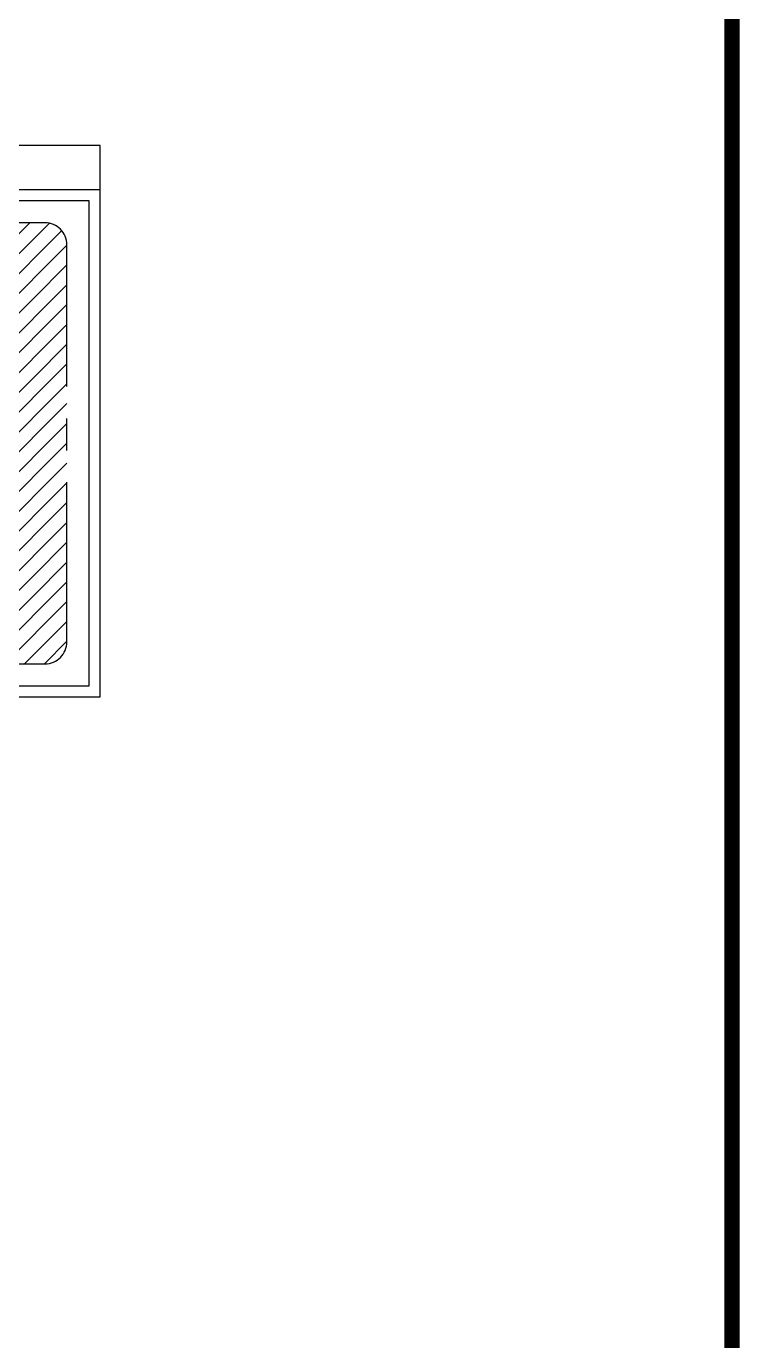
# Model space of a CAD drawing. Header units: millimetres. Extents: x 506 to 944, y -43 to 42.
# Drawn here: x 932.35 to 943.54, y -13.68 to 6.92 of the extents above; entities that cross this region are included whole.
import ezdxf

# ---------------------------------------------------------------- set-up
doc = ezdxf.new("R2010")
doc.units = ezdxf.units.MM
doc.linetypes.add('CENTER', pattern=[2, 1.25, -0.25, 0.25, -0.25])
for name, color, linetype in [('com', 1, 'Continuous'), ('DIM', 3, 'Continuous'), ('DWG', 7, 'Continuous'), ('SPEC', 2, 'Continuous')]:
    doc.layers.add(name, color=color, linetype=linetype)

# ---------------------------------------------------------------- blocks, each defined once
blk = doc.blocks.new('A')
at = {"layer": 'SPEC', "const_width": 0.7000000000000001}
blk.add_lwpolyline([(0, 0), (0, 202.9292557627557), (286.998, 202.931255762756), (287, 0), (0, 0)], dxfattribs=at)

msp = doc.modelspace()

# ---------------------------------------------------------------- hatches: boundary and pattern name
at = {"layer": 'DIM'}
h = msp.add_hatch(dxfattribs=at)
h.set_pattern_fill('ANSI31', color=4, scale=0.06912062405595161, style=0)
h.set_pattern_definition([(45, (732.9637473972089, 1.163819329656292), (-0.1551802268176448, 0.1551802268176448), [])])
edge = h.paths.add_edge_path()
edge.add_line((916.0564850867504, -3.069380722414621), (932.6454348601787, -3.069380722414621))
edge.add_arc((932.6454348587787, -2.723777600734792), 0.3456031216798294, 270.0000002321077, 359.9999997678875)
edge.add_line((932.9910379804585, -2.723777602134874), (932.9910379804585, 3.497078562900811))
edge.add_arc((932.6454348587787, 3.497078561500729), 0.345603121679801, 2.321124280991657e-07, 89.99999976789229)
edge.add_line((932.6454348601787, 3.842681683180558), (916.0564850867504, 3.842681683180558))
edge.add_arc((916.0564850881505, 3.497078561500729), 0.3456031216798294, 90.00000023210771, 179.9999997678876)
edge.add_line((915.7108819664707, 3.497078562900811), (915.7108819664707, -2.723777602134874))
edge.add_arc((916.0564850881505, -2.723777600734792), 0.345603121679801, 180.0000002321124, 269.9999997678923)
edge = h.paths.add_edge_path(flags=16)
edge.add_arc((927.5874937247391, 0.4409490496521334), 0.3981347945631064, 90.00000000003268, 127.12062100883949, ccw=False)
edge.add_line((927.5874937247389, 0.8390838442152138), (928.536675786134, 0.8390838442152138))
edge.add_arc((928.5366757861342, 0.44094904965334), 0.3981347945618738, 47.879378991096075, 90.00000000003268, ccw=False)
edge.add_line((928.8037022511451, 0.7362593637715467), (928.4271166091596, 0.3911822003327288))
edge.add_line((928.4271166091596, 0.3911822003327288), (927.6837222801452, 0.3911822003327288))
edge.add_line((927.6837222801452, 0.3911822003327288), (927.3472213658127, 0.758408508761085))
edge = h.paths.add_edge_path(flags=16)
edge.add_line((928.4775496032565, 0.3361442451402628), (928.387722816331, -0.6905806276068209))
edge.add_line((928.387722816331, -0.6905806276068209), (928.5908261012194, -0.9122289690003895))
edge.add_line((928.5908261012194, -0.9122289690003895), (928.8377382536204, -0.685975666511395))
edge.add_line((928.8377382536204, -0.685975666511395), (928.933295557603, 0.4062493159191747))
edge.add_arc((928.5366757861339, 0.4409490496530946), 0.3981347945625937, 354.9999999999811, 397.1206210088275)
edge.add_line((928.8541352452424, 0.6812214085791206), (928.4775496032565, 0.3361442451402628))
edge = h.paths.add_edge_path(flags=16)
edge.add_arc((928.2906728010107, -2.370877936943478), 0.3981347945620969, 317.8793789911492, 355.0000000000474, ccw=False)
edge.add_line((928.5859831151294, -2.637904401954241), (928.2494822007972, -2.270678093525875))
edge.add_line((928.2494822007972, -2.270678093525875), (928.3393089877223, -1.243953220778851))
edge.add_line((928.3393089877223, -1.243953220778851), (928.5862211401239, -1.017699918289797))
edge.add_line((928.5862211401239, -1.017699918289797), (928.7893244250117, -1.239348259683336))
edge.add_line((928.7893244250117, -1.239348259683336), (928.6872925724794, -2.405577670676895))
edge = h.paths.add_edge_path(flags=16)
edge.add_arc((921.6939371131647, 2.580923570425523), 0.6635579909368094, 47.879378991103295, 90.00000000000978, ccw=False)
edge.add_line((922.1389812215164, 3.073107427289577), (921.5113384848734, 2.497978821558056))
edge.add_line((921.5113384848734, 2.497978821558056), (920.2723479365164, 2.497978821558056))
edge.add_line((920.2723479365164, 2.497978821558056), (919.711513079296, 3.110022668938735))
edge.add_arc((920.1119670108393, 2.580923570425987), 0.6635579909363681, 89.99999999998039, 127.12062100890569, ccw=False)
edge.add_line((920.1119670108395, 3.244481561362332), (921.6939371131646, 3.244481561362332))
h.paths.add_polyline_path([(921.3539522381719, 0.6109857848306142), (921.6924577129854, 0.2415718825080022), (921.2809374589837, -0.1355169549737409), (920.0419469106264, -0.1355169549737409), (919.7034414358127, 0.2338969473489492), (920.114961689815, 0.6109857848306142)], flags=16)
edge = h.paths.add_edge_path(flags=16)
edge.add_line((919.884560663925, -2.022509991701183), (919.256917927282, -2.597638597432645))
edge.add_arc((919.7019620356341, -2.105454740567531), 0.663557990937918, 227.8793789911356, 269.9999999999706)
edge.add_line((919.7019620356338, -2.769012731505459), (921.2839321379588, -2.769012731505459))
edge.add_arc((921.2839321379588, -2.1054547405684), 0.663557990937059, 270, 307.1206210088862)
edge.add_line((921.6843860695024, -2.634553839081823), (921.1235512122819, -2.022509991701183))
edge.add_line((921.1235512122819, -2.022509991701183), (919.884560663925, -2.022509991701183))
edge = h.paths.add_edge_path(flags=16)
edge.add_line((919.20019125649, -0.2272468802944418), (919.0409290831861, -2.047621851012002))
edge.add_arc((919.701962035634, -2.105454740568869), 0.6635579909370434, 174.9999999999476, 217.120621008829)
edge.add_line((919.1728629371202, -2.505908672111895), (919.8005056737632, -1.930780066380453))
edge.add_line((919.8005056737632, -1.930780066380453), (919.9502169853055, -0.2195719451353986))
edge.add_line((919.9502169853055, -0.2195719451353986), (919.6117115104922, 0.1498419571872525))
edge.add_line((919.6117115104922, 0.1498419571872525), (919.20019125649, -0.2272468802944418))
edge = h.paths.add_edge_path(flags=0)
edge.add_arc((917.2390182290442, -2.164483639234875), 0.4811526326009248, 221.2173545533336, 244.6922528720801)
edge.add_arc((917.2082999652278, -2.229445893113993), 0.4092937002337594, 244.6922528720574, 295.3077471279402)
edge.add_arc((917.1775817014094, -2.164483639232345), 0.4811526326040841, 295.3077471279972, 318.7826454466057)
edge.add_arc((917.1296523830484, -2.122499042527754), 0.5448701805716119, 318.7826454465407, 340.0572924778429)
edge.add_arc((917.0545136617857, -2.095235841392541), 0.6248020863986289, 340.057292478155, 355.0413477809053)
edge.add_arc((914.509734452156, -2.989265106494482), 3.276746352520347, 14.85412625096747, 34.45547626693372)
edge.add_arc((919.9181927731009, -3.011944761053919), 3.293468000767156, 145.2651567523465, 164.8195887367186)
edge.add_arc((917.3620862686487, -2.095235841269274), 0.6248020864209528, 184.984242263769, 199.9427075331721)
edge.add_arc((917.2869475474088, -2.122499042526176), 0.5448701805738929, 199.9427075222976, 221.2173545534785)
edge = h.paths.add_edge_path(flags=0)
edge.add_arc((917.2082443593247, -2.174134523119246), 0.399300131025814, 152.9137770803244, 355.9132179191973)
edge.add_arc((917.2543684213363, -3.747691932140799), 1.584724673656881, 77.16042233780425, 89.38854474530895)
edge.add_arc((917.225255440639, -1.677509792046588), 0.4877241522613288, 220.2008866006637, 275.4148442038295, ccw=False)
edge = h.paths.add_edge_path(flags=16)
edge.add_arc((917.2390182290433, -2.164483639236529), 0.535181304081427, 221.2173545532824, 244.6922528721015)
edge.add_arc((917.2082999652279, -2.229445893114592), 0.4633223717156625, 244.6922528720262, 295.3077471279738)
edge.add_arc((917.1775817014124, -2.164483639235886), 0.535181304082078, 295.30774712788, 318.7826454466899)
edge.add_arc((917.129652383046, -2.122499042525937), 0.5988988520571761, 318.7826454465732, 340.0572924777596)
edge.add_arc((917.0545136617781, -2.095235841380375), 0.6788307578926569, 340.0572924773862, 355.8439193156289)
edge.add_arc((914.5125434369127, -2.987828139795937), 3.327668585998861, 14.68171207019421, 35.77976953204681)
edge.add_arc((919.9159604503596, -3.012620145999123), 3.345568846778224, 143.9172255522542, 164.95746972)
edge.add_arc((917.3620862686726, -2.095235841399474), 0.6788307578812244, 184.1468954076742, 199.9427075212489)
edge.add_arc((917.2869475474063, -2.122499042527813), 0.5988988520532236, 199.9427075221867, 221.2173545535212)
edge = h.paths.add_edge_path(flags=0)
edge.add_line((916.9991319121935, 1.332521091881471), (916.9991319121905, 0.4254813734199274))
edge.add_arc((917.1180698328976, 0.1565945188115861), 0.2940176347828564, 113.8614577413261, 426.4498598930141)
edge.add_line((917.2355450035948, 0.4261236523630503), (917.2355450035917, 1.332521091881471))
edge.add_line((917.2355450035917, 1.332521091881471), (916.9991319121935, 1.332521091881471))
edge = h.paths.add_edge_path(flags=0)
edge.add_line((917.345261692141, 1.485499733338784), (917.3431225006976, 1.500367949776819))
edge.add_line((917.3431225006976, 1.500367949776819), (917.3395679032197, 1.515068539146417))
edge.add_line((917.3395679032197, 1.515068539146417), (917.3346144151602, 1.529517053650433))
edge.add_line((917.3346144151602, 1.529517053650433), (917.3282859161965, 1.543628620367229))
edge.add_line((917.3282859161965, 1.543628620367229), (917.3206141909701, 1.557318268012084))
edge.add_line((917.3206141909701, 1.557318268012084), (917.3116393876493, 1.570501507746571))
edge.add_line((917.3116393876493, 1.570501507746571), (917.3014103118392, 1.583095108321922))
edge.add_line((917.3014103118392, 1.583095108321922), (917.2899845127895, 1.595017985970719))
edge.add_line((917.2899845127895, 1.595017985970719), (917.2774281556501, 1.60619213076454))
edge.add_line((917.2774281556501, 1.60619213076454), (917.2638157000224, 1.616543505982037))
edge.add_line((917.2638157000224, 1.616543505982037), (917.2492294189547, 1.626002877465289))
edge.add_line((917.2492294189547, 1.626002877465289), (917.2337587961364, 1.634506549246893))
edge.add_line((917.2337587961364, 1.634506549246893), (917.2174998358312, 1.641996996842172))
edge.add_line((917.2174998358312, 1.641996996842172), (917.2005543136628, 1.648423399512519))
edge.add_line((917.2005543136628, 1.648423399512519), (917.1830289892563, 1.653742078202798))
edge.add_line((917.1830289892563, 1.653742078202798), (917.1650347953577, 1.657916847944749))
edge.add_line((917.1650347953577, 1.657916847944749), (917.1466860130905, 1.6609192934794))
edge.add_line((917.1466860130905, 1.6609192934794), (917.1280994393427, 1.662728975728156))
edge.add_line((917.1280994393427, 1.662728975728156), (917.1093935499076, 1.663333575082625))
edge.add_line((917.1093935499076, 1.663333575082625), (917.0906876604722, 1.662728975728156))
edge.add_line((917.0906876604722, 1.662728975728156), (917.0721010867247, 1.6609192934794))
edge.add_line((917.0721010867247, 1.6609192934794), (917.0537523044577, 1.657916847944749))
edge.add_line((917.0537523044577, 1.657916847944749), (917.0357581105591, 1.653742078202759))
edge.add_line((917.0357581105591, 1.653742078202759), (917.0182327861526, 1.648423399512519))
edge.add_line((917.0182327861526, 1.648423399512519), (917.0012872639837, 1.641996996842114))
edge.add_line((917.0012872639837, 1.641996996842114), (916.9850283036786, 1.634506549246864))
edge.add_line((916.9850283036786, 1.634506549246864), (916.9695576808596, 1.626002877464758))
edge.add_line((916.9695576808596, 1.626002877464758), (916.9549713997935, 1.616543505982557))
edge.add_line((916.9549713997935, 1.616543505982557), (916.941358944165, 1.606192130764579))
edge.add_line((916.941358944165, 1.606192130764579), (916.9288025870259, 1.595017985970649))
edge.add_line((916.9288025870259, 1.595017985970649), (916.9173767879757, 1.583095108321539))
edge.add_line((916.9173767879757, 1.583095108321539), (916.9071477121661, 1.570501507746886))
edge.add_line((916.9071477121661, 1.570501507746886), (916.8981729088445, 1.557318268010984))
edge.add_line((916.8981729088445, 1.557318268010984), (916.8905011836192, 1.543628620368201))
edge.add_line((916.8905011836192, 1.543628620368201), (916.8841726846551, 1.529517053650462))
edge.add_line((916.8841726846551, 1.529517053650462), (916.8792191965953, 1.515068539146319))
edge.add_line((916.8792191965953, 1.515068539146319), (916.8756645991175, 1.500367949776819))
edge.add_line((916.8756645991175, 1.500367949776819), (916.8735254076742, 1.485499733338715))
edge.add_line((916.8735254076742, 1.485499733338715), (916.8727994661557, 1.470300400391729))
edge.add_line((916.8727994661557, 1.470300400391729), (916.8727994661529, 0.4561764422502783))
edge.add_arc((917.1203685372468, 0.1335219365848003), 0.4066895314469685, 127.4986097012357, 416.3051348892589)
edge.add_line((917.3459876336593, 0.4718891902050313), (917.3459876336597, 1.470300400391827))
edge.add_line((917.3459876336597, 1.470300400391827), (917.345261692141, 1.485499733338784))
h.paths.add_polyline_path([(917.4716393798494, 3.243517919517982), (917.0577855565599, 2.79007902141162), (917.0577855565599, 2.282160938146796), (916.9366263070183, 2.282160938146796), (916.9366263070183, 2.790006719905268), (916.5227544083522, 3.243517919517982)], flags=16)
h.paths.add_polyline_path([(916.6218978491602, 3.186092447968529), (916.9366263070183, 2.838087221737069), (916.9366263070183, 3.186092447968529)], flags=0)
edge = h.paths.add_edge_path(flags=16)
edge.add_line((917.1995864751935, 1.711178981610731), (917.1775293503453, 1.716571582698725))
edge.add_line((917.1775293503453, 1.716571582698725), (917.1550521456297, 1.720447365704872))
edge.add_line((917.1550521456297, 1.720447365704872), (917.1322934404888, 1.722782435138051))
edge.add_line((917.1322934404888, 1.722782435138051), (917.1093935499076, 1.723562394518749))
edge.add_line((917.1093935499076, 1.723562394518749), (917.0864936593263, 1.722782435138051))
edge.add_line((917.0864936593263, 1.722782435138051), (917.0637349541853, 1.720447365704872))
edge.add_line((917.0637349541853, 1.720447365704872), (917.0412577494701, 1.716571582698725))
edge.add_line((917.0412577494701, 1.716571582698725), (917.0192006246218, 1.711178981610731))
edge.add_line((917.0192006246218, 1.711178981610731), (916.9976995691502, 1.704302809619785))
edge.add_line((916.9976995691502, 1.704302809619785), (916.9768871442121, 1.695985460612793))
edge.add_line((916.9768871442121, 1.695985460612793), (916.9568916653276, 1.68627821381214))
edge.add_line((916.9568916653276, 1.68627821381214), (916.937836411274, 1.675240917622401))
edge.add_line((916.937836411274, 1.675240917622401), (916.9198388640285, 1.662941620644789))
edge.add_line((916.9198388640285, 1.662941620644789), (916.9030099844546, 1.649456152135164))
edge.add_line((916.9030099844546, 1.649456152135164), (916.8874535281915, 1.634867654491239))
edge.add_line((916.8874535281915, 1.634867654491239), (916.8732654059644, 1.619266070652134))
edge.add_line((916.8732654059644, 1.619266070652134), (916.8605330922658, 1.602747589570292))
edge.add_line((916.8605330922658, 1.602747589570292), (916.8493350860424, 1.585414053174535))
edge.add_line((916.8493350860424, 1.585414053174535), (916.8397404267276, 1.56737232848078))
edge.add_line((916.8397404267276, 1.56737232848078), (916.8318082685855, 1.548733648721141))
edge.add_line((916.8318082685855, 1.548733648721141), (916.8255875160095, 1.529612927554377))
edge.add_line((916.8255875160095, 1.529612927554377), (916.8211165220075, 1.510128050584809))
edge.add_line((916.8211165220075, 1.510128050584809), (916.8184228517445, 1.490399148558256))
edge.add_line((916.8184228517445, 1.490399148558256), (916.817523112593, 1.47054785671623))
edge.add_line((916.817523112593, 1.47054785671623), (916.8175231125947, 0.4821542181175245))
edge.add_arc((917.1180698328999, 0.1334037424735704), 0.4603859525963966, 130.7541563509766, 412.0391155654845)
edge.add_line((917.4012639872221, 0.496386243850508), (917.4012639872224, 1.47054785671623))
edge.add_line((917.4012639872224, 1.47054785671623), (917.4003642480709, 1.490399148558256))
edge.add_line((917.4003642480709, 1.490399148558256), (917.3976705778078, 1.510128050584809))
edge.add_line((917.3976705778078, 1.510128050584809), (917.3931995838059, 1.529612927554377))
edge.add_line((917.3931995838059, 1.529612927554377), (917.3869788312297, 1.548733648721141))
edge.add_line((917.3869788312297, 1.548733648721141), (917.3790466730877, 1.56737232848078))
edge.add_line((917.3790466730877, 1.56737232848078), (917.3694520137725, 1.585414053174574))
edge.add_line((917.3694520137725, 1.585414053174574), (917.3582540075496, 1.602747589570292))
edge.add_line((917.3582540075496, 1.602747589570292), (917.345521693851, 1.619266070652134))
edge.add_line((917.345521693851, 1.619266070652134), (917.3313335716239, 1.634867654491239))
edge.add_line((917.3313335716239, 1.634867654491239), (917.3157771153608, 1.649456152135164))
edge.add_line((917.3157771153608, 1.649456152135164), (917.2989482357868, 1.662941620644789))
edge.add_line((917.2989482357868, 1.662941620644789), (917.280950688541, 1.675240917622401))
edge.add_line((917.280950688541, 1.675240917622401), (917.2618954344874, 1.68627821381214))
edge.add_line((917.2618954344874, 1.68627821381214), (917.2418999556032, 1.695985460612793))
edge.add_line((917.2418999556032, 1.695985460612793), (917.2210875306652, 1.704302809619785))
edge.add_line((917.2210875306652, 1.704302809619785), (917.1995864751935, 1.711178981610731))
h.paths.add_polyline_path([(917.4680194231167, 1.058410604395764), (917.4680194231167, 1.103318864349803), (917.6325730119515, 1.103318864349803), (917.6325730119515, 1.058410604395764)], flags=16)
h.paths.add_polyline_path([(917.4680194231167, 0.9374495122978503), (917.4680194231167, 0.9823577722518904), (917.6325730119515, 0.9823577722518904), (917.6325730119515, 0.9374495122978503)], flags=16)
h.paths.add_polyline_path([(917.4680194231167, 0.8164884201999367), (917.4680194231167, 0.8613966801539767), (917.6325730119515, 0.8613966801539767), (917.6325730119515, 0.8164884201999367)], flags=16)
h.paths.add_polyline_path([(917.4680194231167, 0.695527328102024), (917.4680194231167, 0.7404355880560631), (917.6325730119515, 0.7404355880560631), (917.6325730119515, 0.695527328102024)], flags=16)
h.paths.add_polyline_path([(917.5746645077886, 2.9559883846418), (917.5746645077886, 2.29912919795696), (917.6905728604196, 2.29912919795696), (917.6905728604196, 2.9559883846418)], flags=16)
h.paths.add_polyline_path([(917.2611471001647, 2.737253733214454), (917.2611471001647, 2.287809493343208), (917.3770102643543, 2.287809493343208), (917.3770102643543, 2.737253733214454)], flags=16)
h.paths.add_polyline_path([(918.201744511478, 3.416368227373296), (918.201744511478, 2.299716647697356), (918.3176528641092, 2.299716647697356), (918.3176528641092, 3.416368227373296)], flags=16)
h.paths.add_polyline_path([(917.8881819154124, 3.126439186249909), (917.8881819154124, 2.295694876397574), (918.0040902680435, 2.295694876397574), (918.0040902680435, 3.126439186249909)], flags=16)
h.paths.add_polyline_path([(917.0577855565599, 3.186092447968529), (917.0577855565599, 2.838123372490432), (917.3724959390411, 3.186092447968529)], flags=0)
h.paths.add_polyline_path([(917.4680194231167, 0.5745662360041006), (917.4680194231167, 0.6194744959581504), (917.6325730119515, 0.6194744959581504), (917.6325730119515, 0.5745662360041006)], flags=16)
edge = h.paths.add_edge_path(flags=16)
edge.add_line((920.1806180111956, 2.413923831396428), (920.0309066996532, 0.7027157101513541))
edge.add_line((920.0309066996532, 0.7027157101513541), (919.6193864456512, 0.3256268726696403))
edge.add_line((919.6193864456512, 0.3256268726696403), (919.2808809708375, 0.6950407749922025))
edge.add_line((919.2808809708375, 0.6950407749922025), (919.4509340583913, 2.638756459981508))
edge.add_arc((920.1119670108386, 2.580923570425414), 0.6635579909364097, 137.8793789910785, 175.0000000000098, ccw=False)
edge.add_line((919.619783153975, 3.025967678777038), (920.1806180111956, 2.413923831396428))
edge = h.paths.add_edge_path(flags=16)
edge.add_line((927.6286843249527, 0.3407492062356789), (927.5388575380274, -0.685975666511395))
edge.add_line((927.5388575380274, -0.685975666511395), (927.291945385626, -0.9122289690003895))
edge.add_line((927.291945385626, -0.9122289690003895), (927.0888421007378, -0.69058062760686))
edge.add_line((927.0888421007378, -0.69058062760686), (927.1908739532704, 0.4756487833867382))
edge.add_arc((927.587493724739, 0.4409490496528027), 0.398134794562142, 137.8793789910632, 174.9999999999732, ccw=False)
edge.add_line((927.2921834106207, 0.7079755146640645), (927.6286843249527, 0.3407492062356789))
edge = h.paths.add_edge_path(flags=16)
edge.add_line((922.1150181779608, -0.2195719451352809), (921.9449650904066, -2.163287630124546))
edge.add_arc((921.2839321379578, -2.105454740568109), 0.6635579909380253, 317.8793789911587, 354.99999999999227, ccw=False)
edge.add_line((921.7761159948232, -2.550498848920125), (921.2152811376027, -1.938455001539486))
edge.add_line((921.2152811376027, -1.938455001539486), (921.364992449145, -0.2272468802944418))
edge.add_line((921.364992449145, -0.2272468802944418), (921.7765127031471, 0.1498419571872525))
edge.add_line((921.7765127031471, 0.1498419571872525), (922.1150181779608, -0.2195719451352809))
edge = h.paths.add_edge_path(flags=16)
edge.add_line((923.1400668276793, -0.2272468802944418), (922.9808046543751, -2.047621851012002))
edge.add_arc((923.6418376068218, -2.105454740568952), 0.663557990935918, 174.9999999999319, 217.1206210088943)
edge.add_line((923.1127385083093, -2.505908672111895), (923.7403812449522, -1.930780066380453))
edge.add_line((923.7403812449522, -1.930780066380453), (923.8900925564951, -0.2195719451353986))
edge.add_line((923.8900925564951, -0.2195719451353986), (923.551587081681, 0.1498419571872525))
edge.add_line((923.551587081681, 0.1498419571872525), (923.1400668276793, -0.2272468802944418))
edge = h.paths.add_edge_path(flags=16)
edge.add_line((926.0548937491501, -0.2195719451352809), (925.8848406615963, -2.163287630124546))
edge.add_arc((925.2238077091484, -2.105454740568005), 0.6635579909370151, 317.87937899106646, 354.99999999997556, ccw=False)
edge.add_line((925.7159915660123, -2.550498848920125), (925.155156708792, -1.938455001539486))
edge.add_line((925.155156708792, -1.938455001539486), (925.3048680203343, -0.2272468802944418))
edge.add_line((925.3048680203343, -0.2272468802944418), (925.7163882743363, 0.1498419571872525))
edge.add_line((925.7163882743363, 0.1498419571872525), (926.0548937491501, -0.2195719451352809))
edge = h.paths.add_edge_path(flags=16)
edge.add_line((923.8244362351143, -2.022509991701183), (923.1967934984712, -2.597638597432645))
edge.add_arc((923.6418376068231, -2.105454740568177), 0.6635579909372863, 227.8793789911127, 270.0000000000196)
edge.add_line((923.6418376068233, -2.769012731505459), (925.2238077091479, -2.769012731505459))
edge.add_arc((925.2238077091479, -2.105454740567879), 0.66355799093758, 270, 307.1206210088747)
edge.add_line((925.6242616406917, -2.634553839081823), (925.0634267834714, -2.022509991701183))
edge.add_line((925.0634267834714, -2.022509991701183), (923.8244362351143, -2.022509991701183))
edge = h.paths.add_edge_path(flags=16)
edge.add_line((927.4510499165903, -2.321111087622886), (927.0744642746048, -2.666188251061743))
edge.add_arc((927.3414907396158, -2.370877936943552), 0.398134794561902, 227.8793789910825, 270)
edge.add_line((927.3414907396158, -2.769012731505459), (928.2906728010106, -2.769012731505459))
edge.add_arc((928.2906728010108, -2.370877936943142), 0.398134794562317, 269.9999999999673, 307.1206210088865)
edge.add_line((928.530945159937, -2.688337396051252), (928.1944442456047, -2.321111087622886))
edge.add_line((928.1944442456047, -2.321111087622886), (927.4510499165903, -2.321111087622886))
edge = h.paths.add_edge_path(flags=16)
edge.add_arc((927.3414907396161, -2.370877936943014), 0.3981347945626827, 175.0000000000224, 217.1206210088725)
edge.add_line((927.0240312805076, -2.611150295869346), (927.4006169224932, -2.26607313243044))
edge.add_line((927.4006169224932, -2.26607313243044), (927.4904437094189, -1.239348259683415))
edge.add_line((927.4904437094189, -1.239348259683415), (927.2873404245306, -1.017699918289797))
edge.add_line((927.2873404245306, -1.017699918289797), (927.0404282721294, -1.243953220778851))
edge.add_line((927.0404282721294, -1.243953220778851), (926.9448709681469, -2.336178203209371))
h.paths.add_polyline_path([(928.3326848611384, -0.7410136217037917), (928.5357881460268, -0.9626619630973607), (928.2888759936258, -1.188915265586444), (927.5454816646113, -1.188915265586444), (927.342378379723, -0.9672669241927965), (927.5892905321243, -0.7410136217037917)], flags=16)
edge = h.paths.add_edge_path(flags=16)
edge.add_arc((926.370384071224, -2.514748937050798), 0.2363925342713545, 0, 360)
edge = h.paths.add_edge_path(flags=16)
edge.add_arc((924.0518425820284, 2.580923570426058), 0.6635579909362743, 89.99999999997054, 127.1206210089015)
edge.add_line((923.6513886504852, 3.110022668938735), (924.2122235077057, 2.497978821558056))
edge.add_line((924.2122235077057, 2.497978821558056), (925.4512140560626, 2.497978821558056))
edge.add_line((925.4512140560626, 2.497978821558056), (926.0788567927057, 3.073107427289537))
edge.add_arc((925.6338126843538, 2.58092357042543), 0.6635579909370191, 47.87937899109186, 89.9999999999902)
edge.add_line((925.6338126843539, 3.244481561362411), (924.0518425820287, 3.244481561362332))
h.paths.add_polyline_path([(925.2938278093612, 0.6109857848306142), (925.6323332841745, 0.2415718825080022), (925.2208130301728, -0.1355169549737409), (923.9818224818156, -0.1355169549737409), (923.6433170070019, 0.2338969473489492), (924.0548372610039, 0.6109857848306142)], flags=16)
edge = h.paths.add_edge_path(flags=16)
edge.add_line((922.2230362116782, 2.981377501968807), (921.5953934750348, 2.406248896237384))
edge.add_line((921.5953934750348, 2.406248896237384), (921.4456821634925, 0.6950407749923109))
edge.add_line((921.4456821634925, 0.6950407749923109), (921.7841876383061, 0.3256268726696403))
edge.add_line((921.7841876383061, 0.3256268726696403), (922.1957078923081, 0.7027157101513541))
edge.add_line((922.1957078923081, 0.7027157101513541), (922.3549700656124, 2.523090680868925))
edge.add_arc((921.6939371131634, 2.580923570425186), 0.6635579909381232, 355.0000000000082, 397.1206210088225)
edge = h.paths.add_edge_path(flags=16)
edge.add_line((924.1204935823848, 2.413923831396428), (923.9707822708425, 0.7027157101513541))
edge.add_line((923.9707822708425, 0.7027157101513541), (923.5592620168401, 0.3256268726696403))
edge.add_line((923.5592620168401, 0.3256268726696403), (923.2207565420267, 0.6950407749922025))
edge.add_line((923.2207565420267, 0.6950407749922025), (923.3908096295809, 2.638756459981508))
edge.add_arc((924.0518425820284, 2.580923570425612), 0.663557990936619, 137.8793789911175, 175.0000000000285, ccw=False)
edge.add_line((923.5596587251644, 3.025967678777038), (924.1204935823848, 2.413923831396428))
edge = h.paths.add_edge_path(flags=16)
edge.add_line((925.5352690462244, 2.406248896237384), (925.3855577346817, 0.6950407749923109))
edge.add_line((925.3855577346817, 0.6950407749923109), (925.7240632094954, 0.3256268726696403))
edge.add_line((925.7240632094954, 0.3256268726696403), (926.1355834634974, 0.7027157101513541))
edge.add_line((926.1355834634974, 0.7027157101513541), (926.2948456368017, 2.523090680868925))
edge.add_arc((925.6338126843527, 2.580923570424934), 0.6635579909381012, 355.0000000000299, 397.1206210088517)
edge.add_line((926.1629117828672, 2.981377501968807), (925.5352690462244, 2.406248896237384))
h.paths.add_polyline_path([(930.124840514051, -0.3557015708744302), (930.110190219952, -0.3955503708236758), (930.0984699846728, -0.4412592884123239), (930.0885077846856, -0.4934143354047511), (930.0808896317541, -0.552015511800505), (930.0756155258784, -0.6170628175998414), (930.0720994552948, -0.6879702410386197), (930.0709274317668, -0.7647377821172525), (930.0709274317668, -0.7717699232847202), (930.0720994552948, -0.8491234761271595), (930.0756155258784, -0.9194448878021508), (930.0814756435182, -0.9839061818375825), (930.0890937964493, -1.041921346469432), (930.0990559964368, -1.092904369933813), (930.1113622434799, -1.138027275758635), (930.1254265258149, -1.176704052179815), (930.1324586669825, -1.192526369806701), (930.1635172904722, -1.241165346215247), (930.2021940668934, -1.27574004028868), (930.247902984482, -1.296250452027355), (930.3012300550023, -1.303282593194882), (930.3164663608653, -1.302696581430722), (930.3680353960937, -1.292148369679628), (930.4119862783906, -1.267535875593266), (930.4483190077558, -1.228859099172203), (930.4770335841898, -1.176704052179815), (930.4787916194816, -1.173773993360094), (930.4928559018166, -1.134511205174832), (930.5045761370958, -1.088802287586204), (930.5145383370831, -1.0372332523578), (930.5221564900145, -0.9786320759620453), (930.5274305958901, -0.9135847701625717), (930.5303606547101, -0.8426773467236752), (930.5315326782379, -0.7647377821172525), (930.5315326782379, -0.7571196291857225), (930.5303606547101, -0.680352088107365), (930.5268445841263, -0.6100306764323542), (930.5215704782506, -0.545569382396883), (930.5133663135553, -0.4881402295290767), (930.503404113568, -0.4365711943007113), (930.4916838782889, -0.3908622767118866), (930.4770335841898, -0.3521855002906475), (930.4700014430223, -0.3363631826638795), (930.4389428195325, -0.2877242062553336), (930.4002660431114, -0.2531495121817624), (930.3545571255227, -0.2326391004433623), (930.3012300550023, -0.2256069592758556), (930.2871657726674, -0.2261929710396231), (930.235596737439, -0.2367411827910111), (930.1922318669062, -0.2613536768770794), (930.1553131257767, -0.2994444415344728), (930.1260125375788, -0.3521855002906475)], flags=0)
h.paths.add_polyline_path([(930.1881297845586, -0.09141026532923924), (930.2420428668424, -0.08027604181398562), (930.3012300550023, -0.07617395946651362), (930.347524984355, -0.07851800652221197), (930.4026100901672, -0.08789419474569193), (930.4530071018676, -0.1048885359003484), (930.4993020312203, -0.1289150182227083), (930.5403228546974, -0.1599736417123587), (930.5772415958266, -0.199236429897601), (930.6088862310803, -0.2449453474865244), (930.6118162899003, -0.2502194533621007), (930.6323267016386, -0.2900682533111691), (930.6499070545575, -0.3340191356079258), (930.6657293721845, -0.3826581120165895), (930.6786216309914, -0.4359851825368066), (930.6891698427424, -0.4928283236406101), (930.6979600192021, -0.5543595588562029), (930.7038201368415, -0.6199928764195821), (930.7073362074253, -0.6903142880945734), (930.7085082309533, -0.7647377821172525), (930.7085082309533, -0.7723559350487821), (930.7073362074253, -0.8473654408353073), (930.7032341250776, -0.9171008407463153), (930.6973740074382, -0.9827341583095763), (930.6885838309786, -1.043679381761382), (930.6774496074636, -1.100522522865166), (930.6639713368925, -1.152677569857632), (930.6487350310296, -1.200730534502273), (930.6305686663467, -1.244095405034988), (930.6100582546084, -1.282772181456148), (930.5866177840501, -1.317932887293761), (930.5508710664485, -1.358367699006892), (930.5110222664995, -1.391770369552516), (930.4658993606746, -1.417554887166551), (930.4166743725021, -1.435721251849253), (930.3621752784541, -1.446855475364507), (930.3029880902942, -1.450371545948251), (930.2572791727056, -1.4486135106563), (930.2016080551293, -1.439237322432997), (930.1512110434293, -1.422242981278321), (930.1049161140764, -1.398802510720023), (930.0638952905992, -1.367157875466154), (930.02697654947, -1.32848109904513), (929.9953319142163, -1.282772181456148), (929.9924018553963, -1.277498075580473), (929.9724774554219, -1.23823528739529), (929.9543110907392, -1.194284405098534), (929.9390747848763, -1.145645428690086), (929.9255965143052, -1.092904369933813), (929.9150483025539, -1.036061228829754), (929.9068441378586, -0.9745299936142593), (929.900984020219, -0.9083106642868972), (929.8968819378713, -0.8379892526120041), (929.8957099143436, -0.7629797468254198), (929.8957099143436, -0.7536035586019989), (929.8974679496351, -0.6797660763433622), (929.9015700319828, -0.6100306764323542), (929.9074301496227, -0.544397358868995), (929.9162203260819, -0.4834521354172874), (929.9273545495971, -0.4271950060773295), (929.9408328201682, -0.3750399590849418), (929.956655137795, -0.3269869944404582), (929.9748215024777, -0.2830361121437015), (929.9953319142163, -0.2443593357223444), (930.0181863730106, -0.2091986298849076), (930.0533470788481, -0.168763818171934), (930.0937818905612, -0.1353611476261727), (930.138318784622, -0.1095766300120395)], flags=16)
h.paths.add_polyline_path([(931.7057355014746, -0.04491821074853553), (930.4295117872535, -2.769012731505518), (930.1679567990799, -2.7690127315054), (931.4441805133015, -0.04491821074841784)], flags=16)
h.paths.add_polyline_path([(931.1233885681162, -1.966784955389009), (931.127490650464, -1.897049555478002), (931.1333507681037, -1.831416237914741), (931.1421409445629, -1.770471014462935), (931.153275168078, -1.714213885122977), (931.1667534386493, -1.662058838130688), (931.182575756276, -1.614005873486204), (931.2007421209587, -1.570054991189349), (931.2212525326973, -1.531378214768169), (931.2441069914918, -1.496217508930712), (931.2792676973291, -1.455782697217582), (931.3197025090424, -1.42238002667182), (931.3642394031032, -1.396595509057785), (931.4140504030396, -1.378429144375064), (931.4679634853238, -1.36729492085979), (931.5271506734834, -1.363192838512181), (931.5734456028362, -1.365536885567958), (931.6285307086481, -1.37491307379132), (931.6789277203485, -1.391907414945996), (931.7252226497012, -1.415933897268454), (931.7662434731784, -1.446992520758104), (931.8031622143076, -1.486255308943347), (931.8348068495615, -1.531964226532152), (931.8377369083811, -1.537238332407728), (931.8582473201197, -1.577087132356797), (931.8758276730387, -1.621038014653672), (931.8916499906654, -1.669676991062217), (931.9045422494725, -1.723004061582434), (931.9150904612238, -1.779847202686356), (931.923880637683, -1.841378437901929), (931.9297407553227, -1.90701175546521), (931.9332568259064, -1.977333167140378), (931.9344288494344, -2.051756661163018), (931.9344288494344, -2.05937481409443), (931.9332568259064, -2.134384319880935), (931.9291547435587, -2.204119719791943), (931.9232946259191, -2.269753037355322), (931.9145044494596, -2.330698260807029), (931.9033702259446, -2.38754140191099), (931.8898919553736, -2.43969644890326), (931.8746556495106, -2.48774941354792), (931.8564892848278, -2.531114284080615), (931.8359788730895, -2.569791060501972), (931.8125384025311, -2.604951766339507), (931.7767916849295, -2.645386578052638), (931.7369428849805, -2.678789248598144), (931.6918199791555, -2.704573766212278), (931.6425949909833, -2.722740130894999), (931.5880958969351, -2.733874354410272), (931.5289087087754, -2.737390424993878), (931.4831997911865, -2.735632389702105), (931.4275286736105, -2.726256201478644), (931.3771316619101, -2.709261860323968), (931.3308367325574, -2.685821389765671), (931.2898159090803, -2.654176754511958), (931.252897167951, -2.615499978090777), (931.2212525326973, -2.569791060501972), (931.2183224738774, -2.564516954626278), (931.1983980739029, -2.525254166441036), (931.1802317092203, -2.481303284144279), (931.1649954033574, -2.432664307735733), (931.1515171327864, -2.37992324897946), (931.1409689210349, -2.3230801078755), (931.1327647563396, -2.261548872659907), (931.1269046387, -2.195329543332643), (931.1228025563523, -2.12500813165773), (931.1216305328244, -2.049998625871067), (931.1216305328244, -2.040622437647745)], flags=16)
h.paths.add_polyline_path([(931.350761132532, -1.642720449920078), (931.336110838433, -1.682569249869422), (931.3243906031539, -1.728278167457952), (931.3144284031666, -1.780433214450418), (931.3068102502351, -1.839034390846152), (931.3015361443595, -1.904081696645489), (931.2980200737757, -1.974989120084365), (931.296848050248, -2.051756661163018), (931.296848050248, -2.058788802330525), (931.2980200737757, -2.136142355172885), (931.3015361443595, -2.206463766847897), (931.3073962619993, -2.270925060883367), (931.3150144149305, -2.328940225515079), (931.324976614918, -2.37992324897946), (931.3372828619611, -2.42504615480438), (931.351347144296, -2.463722931225443), (931.3583792854636, -2.479545248852329), (931.3894379089534, -2.528184225260894), (931.4281146853745, -2.562758919334446), (931.4738236029632, -2.583269331073003), (931.5271506734834, -2.59030147224053), (931.5423869793464, -2.589715460476468), (931.5939560145746, -2.579167248725276), (931.6379068968716, -2.554554754639031), (931.6742396262368, -2.515877978217831), (931.7029542026709, -2.463722931225443), (931.7047122379628, -2.460792872405722), (931.7187765202978, -2.42153008422048), (931.7304967555768, -2.37582116663193), (931.7404589555641, -2.324252131403565), (931.7480771084956, -2.265650955007693), (931.7533512143713, -2.200603649208337), (931.756281273191, -2.129696225769322), (931.7574532967191, -2.051756661163018), (931.7574532967191, -2.04413850823137), (931.756281273191, -1.96737096715313), (931.7527652026074, -1.897049555478002), (931.7474910967317, -1.832588261442531), (931.7392869320362, -1.775159108574842), (931.7293247320491, -1.723590073346438), (931.7176044967699, -1.677881155757534), (931.7029542026709, -1.639204379336452), (931.6959220615033, -1.623382061709507), (931.6648634380135, -1.574743085301118), (931.6261866615923, -1.54016839122743), (931.5804777440037, -1.519657979489128), (931.5271506734834, -1.51262583832164), (931.5130863911485, -1.513211850085368), (931.4615173559201, -1.523760061836639), (931.4181524853873, -1.548372555922825), (931.3812337442577, -1.58646332058012), (931.3519331560598, -1.639204379336452)], flags=0)
edge = h.paths.add_edge_path(flags=16)
edge.add_arc((929.5482285160716, 2.223286234080319), 0.4285478537331954, 0, 360)
edge = h.paths.add_edge_path(flags=0)
edge.add_arc((929.5482285160716, 2.223286234080319), 0.2618903550591918, 0, 360)
edge = h.paths.add_edge_path(flags=16)
edge.add_line((930.1719529555172, 1.710098023219918), (930.186337568378, 1.821336172665086))
edge.add_line((930.186337568378, 1.821336172665086), (930.2197371029159, 1.94785350747445))
edge.add_line((930.2197371029159, 1.94785350747445), (930.2743717067563, 2.061746271069402))
edge.add_line((930.2743717067563, 2.061746271069402), (930.3531197562723, 2.205492310521616))
edge.add_arc((931.1013580756778, 1.693121279854745), 0.9068542637564968, 42.74600984324201, 145.5978333807068, ccw=False)
edge.add_line((931.7673244420904, 2.308648252862837), (931.7673244420902, 2.418832260153389))
edge.add_line((931.7673244420902, 2.418832260153389), (931.9294331281276, 2.418832260153349))
edge.add_line((931.9294331281276, 2.418832260153349), (931.9294331281276, 1.717115845099848))
edge.add_line((931.9294331281276, 1.717115845099848), (931.7662900018213, 1.717115845099809))
edge.add_line((931.7662900018213, 1.717115845099809), (931.7662900018213, 2.008735527010995))
edge.add_arc((931.1315561457561, 1.708277484812635), 0.7022550129098611, 25.33103359811729, 185.5793258178451)
edge.add_line((930.4326280334709, 1.640001595844414), (930.421794433619, 1.405958144442581))
edge.add_line((930.421794433619, 1.405958144442581), (930.428704198995, 1.332890097162544))
edge.add_line((930.428704198995, 1.332890097162544), (930.4560054011351, 1.198095298695798))
edge.add_line((930.4560054011351, 1.198095298695798), (930.4789153882472, 1.072958418134706))
edge.add_line((930.4789153882472, 1.072958418134706), (930.5207989662316, 0.9584691090880435))
edge.add_line((930.5207989662316, 0.9584691090880435), (930.5641395743166, 0.8707891644906951))
edge.add_line((930.5641395743166, 0.8707891644906951), (930.6097220767838, 0.789429542475685))
edge.add_line((930.6097220767838, 0.789429542475685), (930.7061795069346, 0.6846151336879869))
edge.add_line((930.7061795069346, 0.6846151336879869), (930.8055270774144, 0.5968196062873101))
edge.add_line((930.8055270774144, 0.5968196062873101), (930.918737099589, 0.5448354124316737))
edge.add_line((930.918737099589, 0.5448354124316737), (931.0458095734583, 0.5263521435052043))
edge.add_line((931.0458095734583, 0.5263521435052043), (931.0481199820741, 0.5263521435052043))
edge.add_line((931.0481199820741, 0.5263521435052043), (931.2086933808728, 0.5332833693526258))
edge.add_line((931.2086933808728, 0.5332833693526258), (931.3473178978212, 0.5714051115134602))
edge.add_line((931.3473178978212, 0.5714051115134602), (931.4533867796234, 0.6173720677182288))
edge.add_line((931.4533867796234, 0.6173720677182288), (931.5667413065095, 0.6762159229338875))
edge.add_line((931.5667413065095, 0.6762159229338875), (931.6738289939833, 0.773665446508832))
edge.add_line((931.6738289939833, 0.773665446508832), (931.7992261564001, 0.9073436342576731))
edge.add_line((931.7992261564001, 0.9073436342576731), (931.8287099993474, 0.9473672452680928))
edge.add_line((931.8287099993474, 0.9473672452680928), (931.9332568259064, 0.9473672452681319))
edge.add_line((931.9332568259064, 0.9473672452681319), (931.9332568259064, 0.8498293028054524))
edge.add_line((931.9332568259064, 0.8498293028054524), (931.8927578290123, 0.7793494539425039))
edge.add_line((931.8927578290123, 0.7793494539425039), (931.816014202121, 0.6616479770779868))
edge.add_line((931.816014202121, 0.6616479770779868), (931.7286165457349, 0.5887608300838183))
edge.add_line((931.7286165457349, 0.5887608300838183), (931.6240766484649, 0.5172977441552549))
edge.add_line((931.6240766484649, 0.5172977441552549), (931.4503801456857, 0.4175262821291765))
edge.add_line((931.4503801456857, 0.4175262821291765), (931.3388328191182, 0.3720144529615501))
edge.add_line((931.3388328191182, 0.3720144529615501), (931.2027816272068, 0.3448395132223951))
edge.add_line((931.2027816272068, 0.3448395132223951), (931.0315886402366, 0.3369131067307953))
edge.add_line((931.0315886402366, 0.3369131067307953), (930.9261511802249, 0.3380450134857238))
edge.add_line((930.9261511802249, 0.3380450134857238), (930.7910780499554, 0.3676917928406951))
edge.add_line((930.7910780499554, 0.3676917928406951), (930.6629640496435, 0.4141167954311893))
edge.add_line((930.6629640496435, 0.4141167954311893), (930.5472267552999, 0.4902788239960403))
edge.add_line((930.5472267552999, 0.4902788239960403), (930.4451903738388, 0.5853926426862186))
edge.add_line((930.4451903738388, 0.5853926426862186), (930.351590277161, 0.6954935186520208))
edge.add_line((930.351590277161, 0.6954935186520208), (930.2797892827671, 0.8001933638729035))
edge.add_line((930.2797892827671, 0.8001933638729035), (930.2417873751574, 0.9306736512714471))
edge.add_line((930.2417873751574, 0.9306736512714471), (930.1955792028414, 1.041573264830181))
edge.add_line((930.1955792028414, 1.041573264830181), (930.1856176438947, 1.153247317543673))
edge.add_line((930.1856176438947, 1.153247317543673), (930.1662737580799, 1.269443664345124))
edge.add_line((930.1662737580799, 1.269443664345124), (930.1639835643575, 1.375319774828736))
edge.add_line((930.1639835643575, 1.375319774828736), (930.1549153632046, 1.448274224387007))
edge.add_line((930.1549153632046, 1.448274224387007), (930.1515022098185, 1.577788830802543))
edge.add_line((930.1515022098185, 1.577788830802543), (930.1719529555172, 1.710098023219918))

# ---------------------------------------------------------------- linework, layer by layer
at = {"layer": 'DWG'}
msp.add_line((915.1924772860509, 4.36108636360018), (933.5094426608782, 4.36108636360018), dxfattribs=at)
for points in [[(915.1924772860511, 5.052292604159675), (915.1924772860511, -3.587785402834243), (933.5094426608782, -3.587785402834243), (933.5094426608782, 5.052292604159675)], [(915.3652788461909, 4.188284803460306), (915.3652788461909, -3.414983842694369), (933.3366411007382, -3.414983842694369), (933.3366411007382, 4.188284803460306)]]:
    msp.add_lwpolyline(points, close=True, dxfattribs=at)
at = {"layer": 'DWG', "linetype": 'CENTER', "ltscale": 2}
msp.add_lwpolyline([(916.0564850867504, -3.069380722414621), (932.6454348601787, -3.069380722414621, 0.41421356), (932.9910379804585, -2.723777602134874), (932.9910379804585, 3.497078562900811, 0.41421356), (932.6454348601787, 3.842681683180558), (916.0564850867504, 3.842681683180558, 0.41421356), (915.7108819664707, 3.497078562900811), (915.7108819664707, -2.723777602134874, 0.41421356)], format="xyb", close=True, dxfattribs=at)

# ---------------------------------------------------------------- block references
at = {"layer": 'com', "xscale": 0.345603120279758, "yscale": 0.345603120279758, "zscale": 0.345603120279758}
msp.add_blockref('A', (844.2275122348956, -42.73537514485741), dxfattribs=at)

doc.saveas('drawing.dxf')
